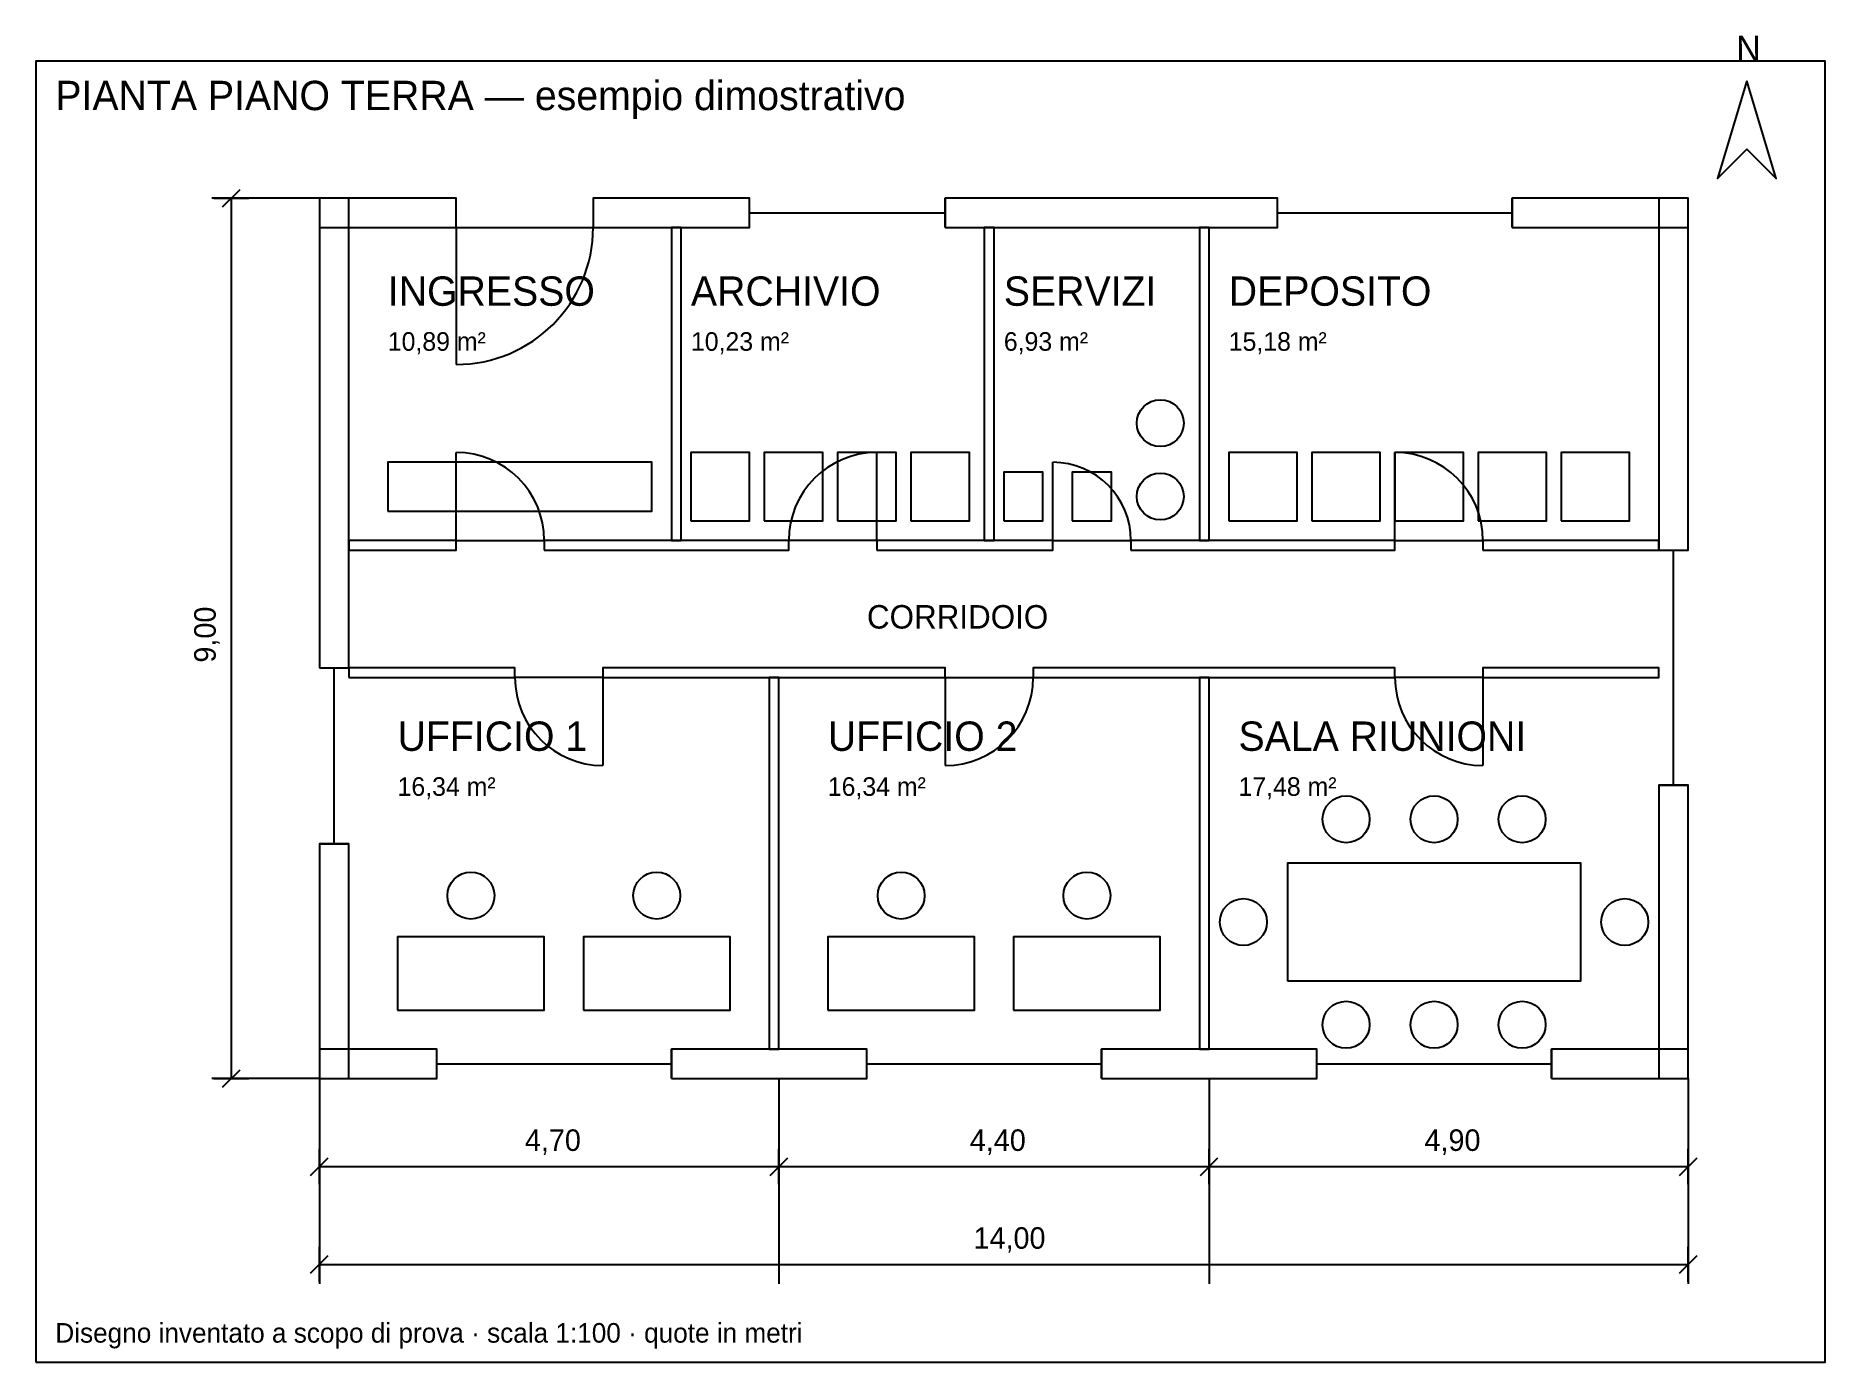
# Model space of a CAD drawing. Header units: millimetres. Extents: x -2900 to 15400, y -2900 to 10660.
import ezdxf

# ---------------------------------------------------------------- set-up
doc = ezdxf.new("R2010")
doc.units = ezdxf.units.MM
for name, color, linetype in [('ARREDO', 9, 'CONTINUOUS'), ('CORNICE', 7, 'CONTINUOUS'), ('INFISSI', 4, 'CONTINUOUS'), ('MURI', 7, 'CONTINUOUS'), ('QUOTE', 2, 'CONTINUOUS'), ('SANITARI', 4, 'CONTINUOUS'), ('TESTI', 3, 'CONTINUOUS'), ('TRAMEZZE', 8, 'CONTINUOUS')]:
    doc.layers.add(name, color=color, linetype=linetype)

msp = doc.modelspace()

# ---------------------------------------------------------------- linework, layer by layer
at = {"layer": 'ARREDO'}
for points in [[(700, 5800), (3400, 5800), (3400, 6300), (700, 6300)], [(3800, 5700), (4400, 5700), (4400, 6400), (3800, 6400)], [(4550, 5700), (5150, 5700), (5150, 6400), (4550, 6400)], [(5300, 5700), (5900, 5700), (5900, 6400), (5300, 6400)], [(6050, 5700), (6650, 5700), (6650, 6400), (6050, 6400)], [(9300, 5700), (10000, 5700), (10000, 6400), (9300, 6400)], [(10150, 5700), (10850, 5700), (10850, 6400), (10150, 6400)], [(11000, 5700), (11700, 5700), (11700, 6400), (11000, 6400)], [(11850, 5700), (12550, 5700), (12550, 6400), (11850, 6400)], [(12700, 5700), (13400, 5700), (13400, 6400), (12700, 6400)], [(9900, 1000), (12900, 1000), (12900, 2200), (9900, 2200)], [(800, 700), (2300, 700), (2300, 1450), (800, 1450)], [(2700, 700), (4200, 700), (4200, 1450), (2700, 1450)], [(5200, 700), (6700, 700), (6700, 1450), (5200, 1450)], [(7100, 700), (8600, 700), (8600, 1450), (7100, 1450)]]:
    msp.add_lwpolyline(points, close=True, dxfattribs=at)
for centre in [(10500, 2650), (11400, 2650), (12300, 2650), (1550, 1870), (3450, 1870), (5950, 1870), (7850, 1870), (9450, 1600), (13350, 1600), (10500, 550), (11400, 550), (12300, 550)]:
    msp.add_circle(centre, 240, dxfattribs=at)
at = {"layer": 'CORNICE'}
for points in [[(-2900, -2900), (15400, -2900), (15400, 10400), (-2900, 10400)], [(14600, 10200), (14300, 9200), (14600, 9500), (14900, 9200)]]:
    msp.add_lwpolyline(points, close=True, dxfattribs=at)
at = {"layer": 'INFISSI'}
for p, q in [((4400, 8700), (4400, 9000)), ((6400, 8700), (6400, 9000)), ((9800, 8700), (9800, 9000)), ((12200, 8700), (12200, 9000)), ((4400, 8850), (6400, 8850)), ((9800, 8850), (12200, 8850)), ((1400, 8700), (1400, 7300)), ((1400, 8700), (2800, 8700)), ((1400, 5500), (1400, 6400)), ((5700, 5500), (5700, 6400)), ((7500, 5500), (7500, 6300)), ((11000, 5500), (11000, 6400)), ((1400, 5500), (2300, 5500)), ((5700, 5500), (4800, 5500)), ((7500, 5500), (8300, 5500)), ((11000, 5500), (11900, 5500)), ((13700, 5400), (14000, 5400)), ((13850, 3000), (13850, 5400)), ((0, 4200), (300, 4200)), ((150, 2400), (150, 4200)), ((2900, 4100), (2000, 4100)), ((2900, 4100), (2900, 3200)), ((6400, 4100), (6400, 3200)), ((6400, 4100), (7300, 4100)), ((11900, 4100), (11000, 4100)), ((11900, 4100), (11900, 3200)), ((13700, 3000), (14000, 3000)), ((0, 2400), (300, 2400)), ((1200, 0), (1200, 300)), ((3600, 0), (3600, 300)), ((5600, 0), (5600, 300)), ((8000, 0), (8000, 300)), ((10200, 0), (10200, 300)), ((12600, 0), (12600, 300)), ((1200, 150), (3600, 150)), ((5600, 150), (8000, 150)), ((10200, 150), (12600, 150))]:
    msp.add_line(p, q, dxfattribs=at)
for centre, radius, start, end in [((1400, 8700), 1400, 270, 360), ((1400, 5500), 900, 0, 90), ((5700, 5500), 900, 90, 180), ((7500, 5500), 800, 0, 90), ((11000, 5500), 900, 0, 90), ((2900, 4100), 900, 180, 270), ((6400, 4100), 900, 270, 360), ((11900, 4100), 900, 180, 270)]:
    msp.add_arc(centre, radius, start, end, dxfattribs=at)
at = {"layer": 'MURI'}
for points in [[(0, 8700), (1400, 8700), (1400, 9000), (0, 9000)], [(0, 4200), (300, 4200), (300, 9000), (0, 9000)], [(2800, 8700), (4400, 8700), (4400, 9000), (2800, 9000)], [(6400, 8700), (9800, 8700), (9800, 9000), (6400, 9000)], [(12200, 8700), (14000, 8700), (14000, 9000), (12200, 9000)], [(13700, 5400), (14000, 5400), (14000, 9000), (13700, 9000)], [(13700, 0), (14000, 0), (14000, 3000), (13700, 3000)], [(0, 0), (300, 0), (300, 2400), (0, 2400)], [(0, 0), (1200, 0), (1200, 300), (0, 300)], [(3600, 0), (5600, 0), (5600, 300), (3600, 300)], [(8000, 0), (10200, 0), (10200, 300), (8000, 300)], [(12600, 0), (14000, 0), (14000, 300), (12600, 300)]]:
    msp.add_lwpolyline(points, close=True, dxfattribs=at)
at = {"layer": 'QUOTE'}
for p, q in [((0, 9000), (-1100, 9000)), ((-1080, 9000), (-720, 9000)), ((-990, 8910), (-810, 9090)), ((-900, 0), (-900, 9000)), ((0, 0), (-1100, 0)), ((-1080, 0), (-720, 0)), ((-990, -90), (-810, 90)), ((0, 0), (0, -2100)), ((4700, 0), (4700, -2100)), ((9100, 0), (9100, -2100)), ((14000, 0), (14000, -2100)), ((0, -1080), (0, -720)), ((4700, -1080), (4700, -720)), ((4700, -1080), (4700, -720)), ((9100, -1080), (9100, -720)), ((9100, -1080), (9100, -720)), ((14000, -1080), (14000, -720)), ((-90, -990), (90, -810)), ((0, -900), (4700, -900)), ((4610, -990), (4790, -810)), ((4610, -990), (4790, -810)), ((4700, -900), (9100, -900)), ((9010, -990), (9190, -810)), ((9010, -990), (9190, -810)), ((9100, -900), (14000, -900)), ((13910, -990), (14090, -810)), ((-90, -1990), (90, -1810)), ((0, -2080), (0, -1720)), ((13910, -1990), (14090, -1810)), ((14000, -2080), (14000, -1720)), ((0, -1900), (14000, -1900))]:
    msp.add_line(p, q, dxfattribs=at)
at = {"layer": 'SANITARI'}
for points in [[(7000, 5700), (7400, 5700), (7400, 6200), (7000, 6200)], [(7700, 5700), (8100, 5700), (8100, 6200), (7700, 6200)]]:
    msp.add_lwpolyline(points, close=True, dxfattribs=at)
for centre in [(8600, 6700), (8600, 5950)]:
    msp.add_circle(centre, 240, dxfattribs=at)
at = {"layer": 'TRAMEZZE'}
for points in [[(3600, 5500), (3700, 5500), (3700, 8700), (3600, 8700)], [(6800, 5500), (6900, 5500), (6900, 8700), (6800, 8700)], [(9000, 5500), (9100, 5500), (9100, 8700), (9000, 8700)], [(300, 5400), (1400, 5400), (1400, 5500), (300, 5500)], [(2300, 5400), (4800, 5400), (4800, 5500), (2300, 5500)], [(5700, 5400), (7500, 5400), (7500, 5500), (5700, 5500)], [(8300, 5400), (11000, 5400), (11000, 5500), (8300, 5500)], [(11900, 5400), (13700, 5400), (13700, 5500), (11900, 5500)], [(300, 4100), (2000, 4100), (2000, 4200), (300, 4200)], [(2900, 4100), (6400, 4100), (6400, 4200), (2900, 4200)], [(4600, 300), (4700, 300), (4700, 4100), (4600, 4100)], [(7300, 4100), (11000, 4100), (11000, 4200), (7300, 4200)], [(9000, 300), (9100, 300), (9100, 4100), (9000, 4100)], [(11900, 4100), (13700, 4100), (13700, 4200), (11900, 4200)]]:
    msp.add_lwpolyline(points, close=True, dxfattribs=at)

# ---------------------------------------------------------------- texts
at = {"layer": 'CORNICE'}
for s, height, p in [('N', 260, (14490, 10400)), ('PIANTA PIANO TERRA — esempio dimostrativo', 300, (-2700, 9900)), ('Disegno inventato a scopo di prova · scala 1:100 · quote in metri', 200, (-2700, -2700))]:
    msp.add_text(s, height=height, dxfattribs=at).set_placement(p)
at = {"layer": 'QUOTE'}
msp.add_text('9,00', height=220, rotation=90, dxfattribs=at).set_placement((-1060, 4252))
for s, p in [('4,70', (2102, -740)), ('4,40', (6652, -740)), ('4,90', (11302, -740)), ('14,00', (6690, -1740))]:
    msp.add_text(s, height=220, dxfattribs=at).set_placement(p)
at = {"layer": 'TESTI'}
for s, height, p in [('INGRESSO', 300, (700, 7900)), ('ARCHIVIO', 300, (3800, 7900)), ('SERVIZI', 300, (7000, 7900)), ('DEPOSITO', 300, (9300, 7900)), ('10,89 m²', 190, (700, 7440)), ('10,23 m²', 190, (3800, 7440)), ('6,93 m²', 190, (7000, 7440)), ('15,18 m²', 190, (9300, 7440)), ('CORRIDOIO', 240, (5600, 4600)), ('UFFICIO 1', 300, (800, 3350)), ('UFFICIO 2', 300, (5200, 3350)), ('SALA RIUNIONI', 300, (9400, 3350)), ('16,34 m²', 190, (800, 2890)), ('16,34 m²', 190, (5200, 2890)), ('17,48 m²', 190, (9400, 2890))]:
    msp.add_text(s, height=height, dxfattribs=at).set_placement(p)

doc.saveas('drawing.dxf')
